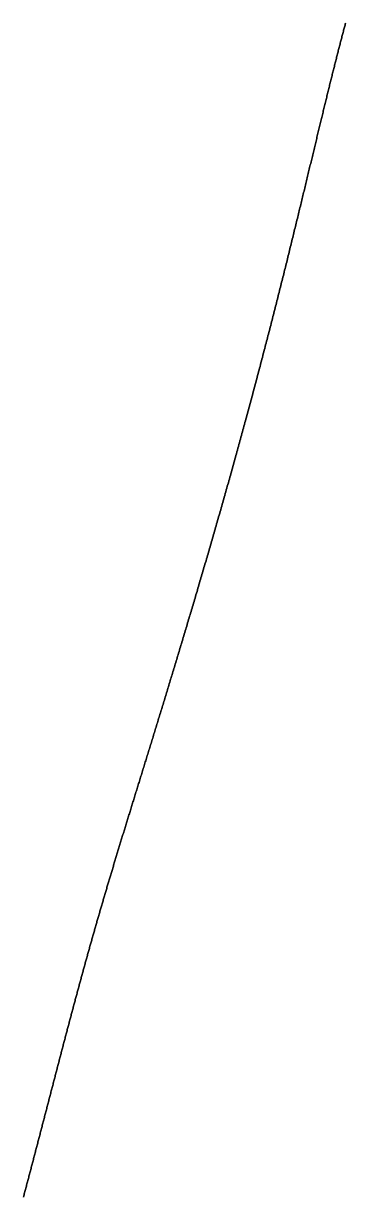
# Model space of a CAD drawing. Header units: inches. Extents: x 130170 to 284068, y 377793 to 804530.
# Drawn here: x 260272.4 to 260286.8, y 744243.4 to 744296 of the extents above; entities that cross this region are included whole.
import ezdxf

# ---------------------------------------------------------------- set-up
doc = ezdxf.new("R2010")
doc.units = ezdxf.units.IN
doc.header["$MEASUREMENT"] = 0
doc.layers.add('muni_il', color=7, linetype='Continuous')

msp = doc.modelspace()

# ---------------------------------------------------------------- linework, layer by layer
at = {"layer": 'muni_il'}
for points in [[(260272.38, 744243.419), (260272.393, 744243.468), (260272.406, 744243.517), (260272.419, 744243.566), (260272.432, 744243.615), (260272.445, 744243.664), (260272.459, 744243.714), (260272.472, 744243.763), (260272.485, 744243.812), (260272.498, 744243.861), (260272.511, 744243.911), (260272.524, 744243.96), (260272.537, 744244.009), (260272.55, 744244.058), (260272.563, 744244.108), (260272.576, 744244.157), (260272.589, 744244.206), (260272.603, 744244.256), (260272.616, 744244.305), (260272.629, 744244.355), (260272.642, 744244.404), (260272.655, 744244.453), (260272.668, 744244.503), (260272.681, 744244.552), (260272.694, 744244.602), (260272.707, 744244.651), (260272.72, 744244.701), (260272.733, 744244.75), (260272.746, 744244.8), (260272.759, 744244.849), (260272.772, 744244.899), (260272.786, 744244.948), (260272.799, 744244.998), (260272.812, 744245.047), (260272.825, 744245.097), (260272.838, 744245.147), (260272.851, 744245.196), (260272.864, 744245.246), (260272.877, 744245.296), (260272.89, 744245.345), (260272.903, 744245.395), (260272.916, 744245.445), (260272.929, 744245.494), (260272.942, 744245.544), (260272.955, 744245.593), (260272.968, 744245.643), (260272.981, 744245.693), (260272.994, 744245.743), (260273.007, 744245.792), (260273.02, 744245.842), (260273.033, 744245.891), (260273.046, 744245.941), (260273.059, 744245.991), (260273.072, 744246.041), (260273.085, 744246.09), (260273.098, 744246.14), (260273.111, 744246.19), (260273.124, 744246.24), (260273.137, 744246.289), (260273.15, 744246.339), (260273.163, 744246.389), (260273.176, 744246.438), (260273.189, 744246.488), (260273.202, 744246.538), (260273.215, 744246.588), (260273.228, 744246.637), (260273.241, 744246.687), (260273.254, 744246.737), (260273.267, 744246.786), (260273.28, 744246.836), (260273.293, 744246.886), (260273.306, 744246.936), (260273.319, 744246.985), (260273.332, 744247.035), (260273.345, 744247.085), (260273.358, 744247.134), (260273.371, 744247.184), (260273.384, 744247.234), (260273.397, 744247.283), (260273.41, 744247.333), (260273.423, 744247.383), (260273.436, 744247.432), (260273.449, 744247.482), (260273.462, 744247.532), (260273.475, 744247.581), (260273.487, 744247.631), (260273.5, 744247.681), (260273.513, 744247.73), (260273.526, 744247.78), (260273.539, 744247.829), (260273.552, 744247.879), (260273.565, 744247.929), (260273.578, 744247.978), (260273.591, 744248.028), (260273.604, 744248.077), (260273.617, 744248.127), (260273.63, 744248.176), (260273.643, 744248.226), (260273.655, 744248.275), (260273.668, 744248.325), (260273.681, 744248.374), (260273.694, 744248.424), (260273.707, 744248.473), (260273.72, 744248.523), (260273.733, 744248.572), (260273.746, 744248.622), (260273.759, 744248.671), (260273.771, 744248.72), (260273.784, 744248.77), (260273.797, 744248.819), (260273.81, 744248.868), (260273.823, 744248.918), (260273.836, 744248.967), (260273.849, 744249.016), (260273.862, 744249.066), (260273.874, 744249.115), (260273.887, 744249.164), (260273.9, 744249.213), (260273.913, 744249.262), (260273.926, 744249.312), (260273.939, 744249.361), (260273.952, 744249.41), (260273.964, 744249.459), (260273.977, 744249.508), (260273.99, 744249.557), (260274.003, 744249.606), (260274.016, 744249.655), (260274.029, 744249.704), (260274.042, 744249.753), (260274.054, 744249.802), (260274.067, 744249.851), (260274.08, 744249.9), (260274.093, 744249.949), (260274.106, 744249.998), (260274.119, 744250.047), (260274.131, 744250.096), (260274.144, 744250.145), (260274.157, 744250.193), (260274.17, 744250.242), (260274.183, 744250.291), (260274.196, 744250.34), (260274.208, 744250.388), (260274.221, 744250.437), (260274.234, 744250.486), (260274.247, 744250.534), (260274.259, 744250.583), (260274.272, 744250.631), (260274.285, 744250.68), (260274.298, 744250.728), (260274.311, 744250.777), (260274.324, 744250.825), (260274.336, 744250.874), (260274.349, 744250.922), (260274.362, 744250.97), (260274.375, 744251.019), (260274.388, 744251.067), (260274.4, 744251.115), (260274.413, 744251.164), (260274.426, 744251.212), (260274.439, 744251.26), (260274.452, 744251.308), (260274.464, 744251.356), (260274.477, 744251.405), (260274.49, 744251.453), (260274.503, 744251.501), (260274.516, 744251.549), (260274.528, 744251.597), (260274.541, 744251.645), (260274.554, 744251.693), (260274.567, 744251.741), (260274.58, 744251.788), (260274.592, 744251.836), (260274.605, 744251.884), (260274.618, 744251.932), (260274.631, 744251.98), (260274.644, 744252.027), (260274.656, 744252.075), (260274.669, 744252.123), (260274.682, 744252.17), (260274.695, 744252.218), (260274.708, 744252.266), (260274.721, 744252.313), (260274.733, 744252.361), (260274.746, 744252.408), (260274.759, 744252.456), (260274.772, 744252.503), (260274.785, 744252.551), (260274.797, 744252.598), (260274.81, 744252.645), (260274.823, 744252.693), (260274.836, 744252.74), (260274.849, 744252.787), (260274.861, 744252.834), (260274.874, 744252.881), (260274.887, 744252.929), (260274.9, 744252.976), (260274.913, 744253.023), (260274.926, 744253.07), (260274.939, 744253.117), (260274.951, 744253.164), (260274.964, 744253.211), (260274.977, 744253.258), (260274.99, 744253.305), (260275.003, 744253.352), (260275.016, 744253.399), (260275.029, 744253.446), (260275.041, 744253.493), (260275.054, 744253.539), (260275.067, 744253.586), (260275.08, 744253.633), (260275.093, 744253.68), (260275.106, 744253.727), (260275.119, 744253.773), (260275.132, 744253.82), (260275.145, 744253.866), (260275.157, 744253.913), (260275.17, 744253.96), (260275.183, 744254.006), (260275.196, 744254.053), (260275.209, 744254.1), (260275.222, 744254.146), (260275.235, 744254.193), (260275.248, 744254.239), (260275.261, 744254.286), (260275.274, 744254.332), (260275.287, 744254.378), (260275.3, 744254.425), (260275.313, 744254.471), (260275.326, 744254.518), (260275.339, 744254.564), (260275.352, 744254.61), (260275.365, 744254.657), (260275.378, 744254.703), (260275.391, 744254.749), (260275.404, 744254.796), (260275.417, 744254.842), (260275.43, 744254.888), (260275.444, 744254.934), (260275.457, 744254.981), (260275.47, 744255.027), (260275.483, 744255.073), (260275.496, 744255.119), (260275.509, 744255.166), (260275.522, 744255.212), (260275.535, 744255.258), (260275.549, 744255.304), (260275.562, 744255.351), (260275.575, 744255.397), (260275.588, 744255.443), (260275.601, 744255.489), (260275.615, 744255.535), (260275.628, 744255.582), (260275.641, 744255.628), (260275.654, 744255.674), (260275.668, 744255.72), (260275.681, 744255.766), (260275.695, 744255.813), (260275.708, 744255.859), (260275.721, 744255.905), (260275.735, 744255.951), (260275.748, 744255.998), (260275.761, 744256.044), (260275.775, 744256.09), (260275.788, 744256.136), (260275.802, 744256.183), (260275.815, 744256.229), (260275.829, 744256.275), (260275.842, 744256.322), (260275.856, 744256.368), (260275.869, 744256.414), (260275.883, 744256.461), (260275.896, 744256.507), (260275.91, 744256.554), (260275.924, 744256.6), (260275.937, 744256.647), (260275.951, 744256.693), (260275.965, 744256.74), (260275.978, 744256.786), (260275.992, 744256.833), (260276.006, 744256.879), (260276.02, 744256.926), (260276.033, 744256.973), (260276.047, 744257.019), (260276.061, 744257.066), (260276.075, 744257.113), (260276.089, 744257.16), (260276.103, 744257.207), (260276.116, 744257.253), (260276.13, 744257.3), (260276.144, 744257.347), (260276.158, 744257.394), (260276.172, 744257.442), (260276.186, 744257.489), (260276.2, 744257.536), (260276.214, 744257.583), (260276.229, 744257.63), (260276.243, 744257.677), (260276.257, 744257.725), (260276.271, 744257.772), (260276.285, 744257.82), (260276.3, 744257.867), (260276.314, 744257.915), (260276.328, 744257.962), (260276.343, 744258.01), (260276.357, 744258.058), (260276.371, 744258.105), (260276.386, 744258.153), (260276.4, 744258.201), (260276.415, 744258.249), (260276.429, 744258.297), (260276.444, 744258.345), (260276.458, 744258.393), (260276.473, 744258.442), (260276.487, 744258.49), (260276.502, 744258.538), (260276.517, 744258.587), (260276.531, 744258.635), (260276.546, 744258.684), (260276.561, 744258.733), (260276.576, 744258.781), (260276.591, 744258.83), (260276.605, 744258.879), (260276.62, 744258.928), (260276.635, 744258.977), (260276.65, 744259.026), (260276.665, 744259.076), (260276.68, 744259.125), (260276.696, 744259.174), (260276.711, 744259.224), (260276.726, 744259.273), (260276.741, 744259.323), (260276.756, 744259.373), (260276.771, 744259.423), (260276.787, 744259.473), (260276.802, 744259.523), (260276.817, 744259.573), (260276.833, 744259.623), (260276.848, 744259.674), (260276.864, 744259.724), (260276.879, 744259.775), (260276.895, 744259.825), (260276.91, 744259.876), (260276.926, 744259.927), (260276.942, 744259.978), (260276.957, 744260.029), (260276.973, 744260.08), (260276.989, 744260.132), (260277.005, 744260.183), (260277.021, 744260.234), (260277.037, 744260.286), (260277.052, 744260.338), (260277.068, 744260.39), (260277.084, 744260.442), (260277.1, 744260.494), (260277.117, 744260.546), (260277.133, 744260.598), (260277.149, 744260.651), (260277.165, 744260.703), (260277.181, 744260.756), (260277.198, 744260.809), (260277.214, 744260.862), (260277.231, 744260.915), (260277.247, 744260.968), (260277.263, 744261.022), (260277.28, 744261.075), (260277.296, 744261.129), (260277.313, 744261.182), (260277.33, 744261.236), (260277.346, 744261.29), (260277.363, 744261.344), (260277.38, 744261.399), (260277.397, 744261.453), (260277.414, 744261.507), (260277.43, 744261.562), (260277.447, 744261.617), (260277.464, 744261.672), (260277.481, 744261.727), (260277.499, 744261.782), (260277.516, 744261.837), (260277.533, 744261.893), (260277.55, 744261.949), (260277.567, 744262.004), (260277.585, 744262.06), (260277.602, 744262.116), (260277.619, 744262.172), (260277.637, 744262.229), (260277.654, 744262.285), (260277.672, 744262.342), (260277.689, 744262.399), (260277.707, 744262.456), (260277.724, 744262.513), (260277.742, 744262.57), (260277.76, 744262.627), (260277.778, 744262.685), (260277.796, 744262.743), (260277.813, 744262.8), (260277.831, 744262.858), (260277.849, 744262.917), (260277.867, 744262.975), (260277.885, 744263.033), (260277.904, 744263.092), (260277.922, 744263.151), (260277.94, 744263.209), (260277.958, 744263.268), (260277.976, 744263.328), (260277.995, 744263.387), (260278.013, 744263.447), (260278.031, 744263.506), (260278.05, 744263.566), (260278.068, 744263.626), (260278.087, 744263.686), (260278.105, 744263.746), (260278.124, 744263.807), (260278.143, 744263.867), (260278.162, 744263.928), (260278.18, 744263.989), (260278.199, 744264.05), (260278.218, 744264.111), (260278.237, 744264.173), (260278.256, 744264.234), (260278.275, 744264.296), (260278.294, 744264.358), (260278.313, 744264.42), (260278.332, 744264.482), (260278.351, 744264.545), (260278.371, 744264.607), (260278.39, 744264.67), (260278.409, 744264.733), (260278.429, 744264.795), (260278.448, 744264.859), (260278.467, 744264.922), (260278.487, 744264.985), (260278.506, 744265.049), (260278.526, 744265.113), (260278.546, 744265.177), (260278.565, 744265.241), (260278.585, 744265.305), (260278.605, 744265.37), (260278.624, 744265.434), (260278.644, 744265.499), (260278.664, 744265.564), (260278.684, 744265.629), (260278.704, 744265.694), (260278.724, 744265.759), (260278.744, 744265.825), (260278.764, 744265.891), (260278.784, 744265.956), (260278.804, 744266.022), (260278.824, 744266.089), (260278.845, 744266.155), (260278.865, 744266.221), (260278.885, 744266.288), (260278.906, 744266.355), (260278.926, 744266.422), (260278.946, 744266.489), (260278.967, 744266.556), (260278.987, 744266.624), (260279.008, 744266.691), (260279.029, 744266.759), (260279.049, 744266.827), (260279.07, 744266.895), (260279.09, 744266.963), (260279.111, 744267.031), (260279.132, 744267.1), (260279.153, 744267.169), (260279.174, 744267.237), (260279.195, 744267.306), (260279.215, 744267.375), (260279.236, 744267.445), (260279.257, 744267.514), (260279.279, 744267.584), (260279.3, 744267.653), (260279.321, 744267.723), (260279.342, 744267.793), (260279.363, 744267.864), (260279.384, 744267.934), (260279.405, 744268.004), (260279.427, 744268.075), (260279.448, 744268.146), (260279.469, 744268.217), (260279.491, 744268.288), (260279.512, 744268.359), (260279.534, 744268.43), (260279.555, 744268.502), (260279.577, 744268.573), (260279.598, 744268.645), (260279.62, 744268.717), (260279.641, 744268.789), (260279.663, 744268.861), (260279.685, 744268.934), (260279.706, 744269.006), (260279.728, 744269.079), (260279.75, 744269.151), (260279.772, 744269.225), (260279.793, 744269.297), (260279.815, 744269.371), (260279.837, 744269.444), (260279.859, 744269.518), (260279.881, 744269.591), (260279.903, 744269.665), (260279.925, 744269.739), (260279.947, 744269.813), (260279.969, 744269.887), (260279.991, 744269.961), (260280.013, 744270.035), (260280.035, 744270.11), (260280.057, 744270.185), (260280.08, 744270.259), (260280.102, 744270.334), (260280.124, 744270.409), (260280.146, 744270.485), (260280.169, 744270.56), (260280.191, 744270.635), (260280.213, 744270.711), (260280.235, 744270.786), (260280.258, 744270.862), (260280.28, 744270.938), (260280.302, 744271.014), (260280.325, 744271.09), (260280.347, 744271.167), (260280.37, 744271.243), (260280.392, 744271.319), (260280.415, 744271.396), (260280.437, 744271.473), (260280.46, 744271.55), (260280.482, 744271.627), (260280.505, 744271.704), (260280.527, 744271.781), (260280.55, 744271.858), (260280.573, 744271.935), (260280.595, 744272.013), (260280.618, 744272.091), (260280.64, 744272.168), (260280.663, 744272.246), (260280.686, 744272.324), (260280.708, 744272.402), (260280.731, 744272.48), (260280.754, 744272.558), (260280.776, 744272.637), (260280.799, 744272.715), (260280.822, 744272.794), (260280.845, 744272.872), (260280.867, 744272.951), (260280.89, 744273.03), (260280.913, 744273.109), (260280.936, 744273.188), (260280.958, 744273.267), (260280.981, 744273.346), (260281.004, 744273.425), (260281.027, 744273.504), (260281.05, 744273.584), (260281.073, 744273.663), (260281.095, 744273.743), (260281.118, 744273.823), (260281.141, 744273.902), (260281.164, 744273.982), (260281.187, 744274.062), (260281.21, 744274.142), (260281.232, 744274.222), (260281.255, 744274.302), (260281.278, 744274.382), (260281.301, 744274.463), (260281.324, 744274.543), (260281.347, 744274.623), (260281.37, 744274.704), (260281.392, 744274.784), (260281.415, 744274.865), (260281.438, 744274.946), (260281.461, 744275.026), (260281.484, 744275.107), (260281.507, 744275.188), (260281.529, 744275.269), (260281.552, 744275.35), (260281.575, 744275.431), (260281.598, 744275.512), (260281.621, 744275.593), (260281.643, 744275.674), (260281.666, 744275.755), (260281.689, 744275.836), (260281.712, 744275.918), (260281.734, 744275.999), (260281.757, 744276.08), (260281.78, 744276.162), (260281.803, 744276.243), (260281.825, 744276.325), (260281.848, 744276.406), (260281.871, 744276.488), (260281.893, 744276.569), (260281.916, 744276.651), (260281.939, 744276.732), (260281.961, 744276.814), (260281.984, 744276.896), (260282.006, 744276.977), (260282.029, 744277.059), (260282.051, 744277.141), (260282.074, 744277.222), (260282.096, 744277.304), (260282.119, 744277.386), (260282.141, 744277.468), (260282.164, 744277.549), (260282.186, 744277.631), (260282.209, 744277.713), (260282.231, 744277.795), (260282.254, 744277.877), (260282.276, 744277.958), (260282.298, 744278.04), (260282.32, 744278.122), (260282.343, 744278.204), (260282.365, 744278.285), (260282.387, 744278.367), (260282.409, 744278.449), (260282.432, 744278.531), (260282.454, 744278.612), (260282.476, 744278.694), (260282.498, 744278.776), (260282.52, 744278.857), (260282.542, 744278.939), (260282.564, 744279.021), (260282.586, 744279.102), (260282.608, 744279.184), (260282.63, 744279.265), (260282.652, 744279.347), (260282.674, 744279.428), (260282.695, 744279.51), (260282.717, 744279.591), (260282.739, 744279.673), (260282.761, 744279.754), (260282.782, 744279.835), (260282.804, 744279.917), (260282.826, 744279.998), (260282.847, 744280.079), (260282.869, 744280.16), (260282.89, 744280.241), (260282.912, 744280.322), (260282.933, 744280.403), (260282.954, 744280.484), (260282.976, 744280.565), (260282.997, 744280.645), (260283.018, 744280.726), (260283.04, 744280.807), (260283.061, 744280.887), (260283.082, 744280.968), (260283.103, 744281.048), (260283.124, 744281.129), (260283.145, 744281.209), (260283.166, 744281.289), (260283.187, 744281.369), (260283.208, 744281.45), (260283.229, 744281.53), (260283.25, 744281.609), (260283.27, 744281.689), (260283.291, 744281.769), (260283.312, 744281.849), (260283.332, 744281.928), (260283.353, 744282.008), (260283.374, 744282.087), (260283.394, 744282.166), (260283.415, 744282.246), (260283.435, 744282.325), (260283.455, 744282.404), (260283.476, 744282.483), (260283.496, 744282.562), (260283.516, 744282.64), (260283.536, 744282.719), (260283.556, 744282.797), (260283.577, 744282.876), (260283.597, 744282.954), (260283.617, 744283.032), (260283.637, 744283.11), (260283.656, 744283.188), (260283.676, 744283.266), (260283.696, 744283.344), (260283.716, 744283.422), (260283.736, 744283.499), (260283.755, 744283.576), (260283.775, 744283.654), (260283.794, 744283.731), (260283.814, 744283.808), (260283.833, 744283.885), (260283.853, 744283.962), (260283.872, 744284.038), (260283.891, 744284.115), (260283.911, 744284.191), (260283.93, 744284.267), (260283.949, 744284.343), (260283.968, 744284.42), (260283.987, 744284.495), (260284.006, 744284.571), (260284.025, 744284.647), (260284.044, 744284.722), (260284.063, 744284.797), (260284.081, 744284.873), (260284.1, 744284.948), (260284.119, 744285.023), (260284.137, 744285.097), (260284.156, 744285.172), (260284.174, 744285.246), (260284.193, 744285.321), (260284.211, 744285.395), (260284.23, 744285.469), (260284.248, 744285.543), (260284.266, 744285.616), (260284.285, 744285.69), (260284.303, 744285.763), (260284.321, 744285.837), (260284.339, 744285.91), (260284.357, 744285.983), (260284.375, 744286.055), (260284.393, 744286.128), (260284.41, 744286.201), (260284.428, 744286.273), (260284.446, 744286.345), (260284.464, 744286.417), (260284.481, 744286.489), (260284.499, 744286.561), (260284.516, 744286.632), (260284.534, 744286.703), (260284.551, 744286.775), (260284.569, 744286.846), (260284.586, 744286.917), (260284.603, 744286.987), (260284.621, 744287.058), (260284.638, 744287.128), (260284.655, 744287.198), (260284.672, 744287.268), (260284.689, 744287.338), (260284.706, 744287.408), (260284.723, 744287.478), (260284.74, 744287.547), (260284.757, 744287.616), (260284.773, 744287.685), (260284.79, 744287.754), (260284.807, 744287.823), (260284.823, 744287.891), (260284.84, 744287.96), (260284.856, 744288.028), (260284.873, 744288.096), (260284.889, 744288.164), (260284.906, 744288.231), (260284.922, 744288.299), (260284.938, 744288.366), (260284.954, 744288.434), (260284.971, 744288.501), (260284.987, 744288.567), (260285.003, 744288.634), (260285.019, 744288.7), (260285.035, 744288.767), (260285.051, 744288.833), (260285.067, 744288.899), (260285.083, 744288.965), (260285.099, 744289.03), (260285.114, 744289.096), (260285.13, 744289.161), (260285.146, 744289.226), (260285.161, 744289.291), (260285.177, 744289.356), (260285.193, 744289.42), (260285.208, 744289.485), (260285.224, 744289.549), (260285.239, 744289.613), (260285.254, 744289.677), (260285.27, 744289.74), (260285.285, 744289.804), (260285.3, 744289.867), (260285.316, 744289.93), (260285.331, 744289.993), (260285.346, 744290.056), (260285.361, 744290.119), (260285.376, 744290.181), (260285.391, 744290.244), (260285.406, 744290.306), (260285.421, 744290.368), (260285.436, 744290.43), (260285.451, 744290.491), (260285.465, 744290.553), (260285.48, 744290.614), (260285.495, 744290.675), (260285.509, 744290.736), (260285.524, 744290.797), (260285.539, 744290.857), (260285.553, 744290.918), (260285.568, 744290.978), (260285.582, 744291.038), (260285.597, 744291.098), (260285.611, 744291.157), (260285.626, 744291.217), (260285.64, 744291.276), (260285.654, 744291.336), (260285.669, 744291.395), (260285.683, 744291.454), (260285.697, 744291.512), (260285.711, 744291.571), (260285.725, 744291.629), (260285.74, 744291.687), (260285.754, 744291.745), (260285.768, 744291.803), (260285.782, 744291.861), (260285.796, 744291.918), (260285.81, 744291.976), (260285.824, 744292.033), (260285.837, 744292.09), (260285.851, 744292.147), (260285.865, 744292.203), (260285.879, 744292.26), (260285.893, 744292.316), (260285.906, 744292.373), (260285.92, 744292.429), (260285.934, 744292.485), (260285.947, 744292.54), (260285.961, 744292.596), (260285.974, 744292.651), (260285.988, 744292.707), (260286.002, 744292.762), (260286.015, 744292.817), (260286.028, 744292.871), (260286.042, 744292.926), (260286.055, 744292.98), (260286.069, 744293.035), (260286.082, 744293.089), (260286.096, 744293.143), (260286.109, 744293.197), (260286.122, 744293.25), (260286.135, 744293.304), (260286.149, 744293.357), (260286.162, 744293.41), (260286.175, 744293.463), (260286.188, 744293.516), (260286.201, 744293.569), (260286.214, 744293.622), (260286.228, 744293.674), (260286.241, 744293.726), (260286.254, 744293.778), (260286.267, 744293.83), (260286.28, 744293.882), (260286.293, 744293.934), (260286.306, 744293.986), (260286.319, 744294.037), (260286.332, 744294.088), (260286.344, 744294.139), (260286.357, 744294.19), (260286.37, 744294.241), (260286.383, 744294.292), (260286.396, 744294.342), (260286.409, 744294.393), (260286.422, 744294.443), (260286.434, 744294.493), (260286.447, 744294.543), (260286.46, 744294.593), (260286.473, 744294.643), (260286.485, 744294.693), (260286.498, 744294.742), (260286.511, 744294.791), (260286.523, 744294.841), (260286.536, 744294.89), (260286.549, 744294.939), (260286.561, 744294.987), (260286.574, 744295.036), (260286.586, 744295.085), (260286.599, 744295.133), (260286.612, 744295.181), (260286.624, 744295.23), (260286.637, 744295.278), (260286.649, 744295.326), (260286.662, 744295.373), (260286.674, 744295.421), (260286.687, 744295.469), (260286.699, 744295.516), (260286.712, 744295.563), (260286.724, 744295.611), (260286.737, 744295.658), (260286.749, 744295.705), (260286.762, 744295.752), (260286.774, 744295.798), (260286.786, 744295.845), (260286.799, 744295.892), (260286.811, 744295.938), (260286.824, 744295.984), (260286.836, 744296.031)], [(260286.836, 744296.031), (260286.824, 744295.984), (260286.811, 744295.938), (260286.799, 744295.892), (260286.786, 744295.845), (260286.774, 744295.798), (260286.762, 744295.752), (260286.749, 744295.705), (260286.737, 744295.658), (260286.724, 744295.611), (260286.712, 744295.563), (260286.699, 744295.516), (260286.687, 744295.469), (260286.674, 744295.421), (260286.662, 744295.373), (260286.649, 744295.326), (260286.637, 744295.278), (260286.624, 744295.23), (260286.612, 744295.181), (260286.599, 744295.133), (260286.586, 744295.085), (260286.574, 744295.036), (260286.561, 744294.987), (260286.549, 744294.939), (260286.536, 744294.89), (260286.523, 744294.841), (260286.511, 744294.791), (260286.498, 744294.742), (260286.485, 744294.693), (260286.473, 744294.643), (260286.46, 744294.593), (260286.447, 744294.543), (260286.434, 744294.493), (260286.422, 744294.443), (260286.409, 744294.393), (260286.396, 744294.342), (260286.383, 744294.292), (260286.37, 744294.241), (260286.357, 744294.19), (260286.344, 744294.139), (260286.332, 744294.088), (260286.319, 744294.037), (260286.306, 744293.986), (260286.293, 744293.934), (260286.28, 744293.882), (260286.267, 744293.83), (260286.254, 744293.778), (260286.241, 744293.726), (260286.228, 744293.674), (260286.214, 744293.622), (260286.201, 744293.569), (260286.188, 744293.516), (260286.175, 744293.463), (260286.162, 744293.41), (260286.149, 744293.357), (260286.135, 744293.304), (260286.122, 744293.25), (260286.109, 744293.197), (260286.096, 744293.143), (260286.082, 744293.089), (260286.069, 744293.035), (260286.055, 744292.98), (260286.042, 744292.926), (260286.028, 744292.871), (260286.015, 744292.817), (260286.002, 744292.762), (260285.988, 744292.707), (260285.974, 744292.651), (260285.961, 744292.596), (260285.947, 744292.54), (260285.934, 744292.485), (260285.92, 744292.429), (260285.906, 744292.373), (260285.893, 744292.316), (260285.879, 744292.26), (260285.865, 744292.203), (260285.851, 744292.147), (260285.837, 744292.09), (260285.824, 744292.033), (260285.81, 744291.976), (260285.796, 744291.918), (260285.782, 744291.861), (260285.768, 744291.803), (260285.754, 744291.745), (260285.74, 744291.687), (260285.725, 744291.629), (260285.711, 744291.571), (260285.697, 744291.512), (260285.683, 744291.454), (260285.669, 744291.395), (260285.654, 744291.336), (260285.64, 744291.276), (260285.626, 744291.217), (260285.611, 744291.157), (260285.597, 744291.098), (260285.582, 744291.038), (260285.568, 744290.978), (260285.553, 744290.918), (260285.539, 744290.857), (260285.524, 744290.797), (260285.509, 744290.736), (260285.495, 744290.675), (260285.48, 744290.614), (260285.465, 744290.553), (260285.451, 744290.491), (260285.436, 744290.43), (260285.421, 744290.368), (260285.406, 744290.306), (260285.391, 744290.244), (260285.376, 744290.181), (260285.361, 744290.119), (260285.346, 744290.056), (260285.331, 744289.993), (260285.316, 744289.93), (260285.3, 744289.867), (260285.285, 744289.804), (260285.27, 744289.74), (260285.254, 744289.677), (260285.239, 744289.613), (260285.224, 744289.549), (260285.208, 744289.485), (260285.193, 744289.42), (260285.177, 744289.356), (260285.161, 744289.291), (260285.146, 744289.226), (260285.13, 744289.161), (260285.114, 744289.096), (260285.099, 744289.03), (260285.083, 744288.965), (260285.067, 744288.899), (260285.051, 744288.833), (260285.035, 744288.767), (260285.019, 744288.7), (260285.003, 744288.634), (260284.987, 744288.567), (260284.971, 744288.501), (260284.954, 744288.434), (260284.938, 744288.366), (260284.922, 744288.299), (260284.906, 744288.231), (260284.889, 744288.164), (260284.873, 744288.096), (260284.856, 744288.028), (260284.84, 744287.96), (260284.823, 744287.891), (260284.807, 744287.823), (260284.79, 744287.754), (260284.773, 744287.685), (260284.757, 744287.616), (260284.74, 744287.547), (260284.723, 744287.478), (260284.706, 744287.408), (260284.689, 744287.338), (260284.672, 744287.268), (260284.655, 744287.198), (260284.638, 744287.128), (260284.621, 744287.058), (260284.603, 744286.987), (260284.586, 744286.917), (260284.569, 744286.846), (260284.551, 744286.775), (260284.534, 744286.703), (260284.516, 744286.632), (260284.499, 744286.561), (260284.481, 744286.489), (260284.464, 744286.417), (260284.446, 744286.345), (260284.428, 744286.273), (260284.41, 744286.201), (260284.393, 744286.128), (260284.375, 744286.055), (260284.357, 744285.983), (260284.339, 744285.91), (260284.321, 744285.837), (260284.303, 744285.763), (260284.285, 744285.69), (260284.266, 744285.616), (260284.248, 744285.543), (260284.23, 744285.469), (260284.211, 744285.395), (260284.193, 744285.321), (260284.174, 744285.246), (260284.156, 744285.172), (260284.137, 744285.097), (260284.119, 744285.023), (260284.1, 744284.948), (260284.081, 744284.873), (260284.063, 744284.797), (260284.044, 744284.722), (260284.025, 744284.647), (260284.006, 744284.571), (260283.987, 744284.495), (260283.968, 744284.42), (260283.949, 744284.343), (260283.93, 744284.267), (260283.911, 744284.191), (260283.891, 744284.115), (260283.872, 744284.038), (260283.853, 744283.962), (260283.833, 744283.885), (260283.814, 744283.808), (260283.794, 744283.731), (260283.775, 744283.654), (260283.755, 744283.576), (260283.736, 744283.499), (260283.716, 744283.422), (260283.696, 744283.344), (260283.676, 744283.266), (260283.656, 744283.188), (260283.637, 744283.11), (260283.617, 744283.032), (260283.597, 744282.954), (260283.577, 744282.876), (260283.556, 744282.797), (260283.536, 744282.719), (260283.516, 744282.64), (260283.496, 744282.562), (260283.476, 744282.483), (260283.455, 744282.404), (260283.435, 744282.325), (260283.415, 744282.246), (260283.394, 744282.166), (260283.374, 744282.087), (260283.353, 744282.008), (260283.332, 744281.928), (260283.312, 744281.849), (260283.291, 744281.769), (260283.27, 744281.689), (260283.25, 744281.609), (260283.229, 744281.53), (260283.208, 744281.45), (260283.187, 744281.369), (260283.166, 744281.289), (260283.145, 744281.209), (260283.124, 744281.129), (260283.103, 744281.048), (260283.082, 744280.968), (260283.061, 744280.887), (260283.04, 744280.807), (260283.018, 744280.726), (260282.997, 744280.645), (260282.976, 744280.565), (260282.954, 744280.484), (260282.933, 744280.403), (260282.912, 744280.322), (260282.89, 744280.241), (260282.869, 744280.16), (260282.847, 744280.079), (260282.826, 744279.998), (260282.804, 744279.917), (260282.782, 744279.835), (260282.761, 744279.754), (260282.739, 744279.673), (260282.717, 744279.591), (260282.695, 744279.51), (260282.674, 744279.428), (260282.652, 744279.347), (260282.63, 744279.265), (260282.608, 744279.184), (260282.586, 744279.102), (260282.564, 744279.021), (260282.542, 744278.939), (260282.52, 744278.857), (260282.498, 744278.776), (260282.476, 744278.694), (260282.454, 744278.612), (260282.432, 744278.531), (260282.409, 744278.449), (260282.387, 744278.367), (260282.365, 744278.285), (260282.343, 744278.204), (260282.32, 744278.122), (260282.298, 744278.04), (260282.276, 744277.958), (260282.254, 744277.877), (260282.231, 744277.795), (260282.209, 744277.713), (260282.186, 744277.631), (260282.164, 744277.549), (260282.141, 744277.468), (260282.119, 744277.386), (260282.096, 744277.304), (260282.074, 744277.222), (260282.051, 744277.141), (260282.029, 744277.059), (260282.006, 744276.977), (260281.984, 744276.896), (260281.961, 744276.814), (260281.939, 744276.732), (260281.916, 744276.651), (260281.893, 744276.569), (260281.871, 744276.488), (260281.848, 744276.406), (260281.825, 744276.325), (260281.803, 744276.243), (260281.78, 744276.162), (260281.757, 744276.08), (260281.734, 744275.999), (260281.712, 744275.918), (260281.689, 744275.836), (260281.666, 744275.755), (260281.643, 744275.674), (260281.621, 744275.593), (260281.598, 744275.512), (260281.575, 744275.431), (260281.552, 744275.35), (260281.529, 744275.269), (260281.507, 744275.188), (260281.484, 744275.107), (260281.461, 744275.026), (260281.438, 744274.946), (260281.415, 744274.865), (260281.392, 744274.784), (260281.37, 744274.704), (260281.347, 744274.623), (260281.324, 744274.543), (260281.301, 744274.463), (260281.278, 744274.382), (260281.255, 744274.302), (260281.232, 744274.222), (260281.21, 744274.142), (260281.187, 744274.062), (260281.164, 744273.982), (260281.141, 744273.902), (260281.118, 744273.823), (260281.095, 744273.743), (260281.073, 744273.663), (260281.05, 744273.584), (260281.027, 744273.504), (260281.004, 744273.425), (260280.981, 744273.346), (260280.958, 744273.267), (260280.936, 744273.188), (260280.913, 744273.109), (260280.89, 744273.03), (260280.867, 744272.951), (260280.845, 744272.872), (260280.822, 744272.794), (260280.799, 744272.715), (260280.776, 744272.637), (260280.754, 744272.558), (260280.731, 744272.48), (260280.708, 744272.402), (260280.686, 744272.324), (260280.663, 744272.246), (260280.64, 744272.168), (260280.618, 744272.091), (260280.595, 744272.013), (260280.573, 744271.935), (260280.55, 744271.858), (260280.527, 744271.781), (260280.505, 744271.704), (260280.482, 744271.627), (260280.46, 744271.55), (260280.437, 744271.473), (260280.415, 744271.396), (260280.392, 744271.319), (260280.37, 744271.243), (260280.347, 744271.167), (260280.325, 744271.09), (260280.302, 744271.014), (260280.28, 744270.938), (260280.258, 744270.862), (260280.235, 744270.786), (260280.213, 744270.711), (260280.191, 744270.635), (260280.169, 744270.56), (260280.146, 744270.485), (260280.124, 744270.409), (260280.102, 744270.334), (260280.08, 744270.259), (260280.057, 744270.185), (260280.035, 744270.11), (260280.013, 744270.035), (260279.991, 744269.961), (260279.969, 744269.887), (260279.947, 744269.813), (260279.925, 744269.739), (260279.903, 744269.665), (260279.881, 744269.591), (260279.859, 744269.518), (260279.837, 744269.444), (260279.815, 744269.371), (260279.793, 744269.297), (260279.772, 744269.225), (260279.75, 744269.151), (260279.728, 744269.079), (260279.706, 744269.006), (260279.685, 744268.934), (260279.663, 744268.861), (260279.641, 744268.789), (260279.62, 744268.717), (260279.598, 744268.645), (260279.577, 744268.573), (260279.555, 744268.502), (260279.534, 744268.43), (260279.512, 744268.359), (260279.491, 744268.288), (260279.469, 744268.217), (260279.448, 744268.146), (260279.427, 744268.075), (260279.405, 744268.004), (260279.384, 744267.934), (260279.363, 744267.864), (260279.342, 744267.793), (260279.321, 744267.723), (260279.3, 744267.653), (260279.279, 744267.584), (260279.257, 744267.514), (260279.236, 744267.445), (260279.215, 744267.375), (260279.195, 744267.306), (260279.174, 744267.237), (260279.153, 744267.169), (260279.132, 744267.1), (260279.111, 744267.031), (260279.09, 744266.963), (260279.07, 744266.895), (260279.049, 744266.827), (260279.029, 744266.759), (260279.008, 744266.691), (260278.987, 744266.624), (260278.967, 744266.556), (260278.946, 744266.489), (260278.926, 744266.422), (260278.906, 744266.355), (260278.885, 744266.288), (260278.865, 744266.221), (260278.845, 744266.155), (260278.824, 744266.089), (260278.804, 744266.022), (260278.784, 744265.956), (260278.764, 744265.891), (260278.744, 744265.825), (260278.724, 744265.759), (260278.704, 744265.694), (260278.684, 744265.629), (260278.664, 744265.564), (260278.644, 744265.499), (260278.624, 744265.434), (260278.605, 744265.37), (260278.585, 744265.305), (260278.565, 744265.241), (260278.546, 744265.177), (260278.526, 744265.113), (260278.506, 744265.049), (260278.487, 744264.985), (260278.467, 744264.922), (260278.448, 744264.859), (260278.429, 744264.795), (260278.409, 744264.733), (260278.39, 744264.67), (260278.371, 744264.607), (260278.351, 744264.545), (260278.332, 744264.482), (260278.313, 744264.42), (260278.294, 744264.358), (260278.275, 744264.296), (260278.256, 744264.234), (260278.237, 744264.173), (260278.218, 744264.111), (260278.199, 744264.05), (260278.18, 744263.989), (260278.162, 744263.928), (260278.143, 744263.867), (260278.124, 744263.807), (260278.105, 744263.746), (260278.087, 744263.686), (260278.068, 744263.626), (260278.05, 744263.566), (260278.031, 744263.506), (260278.013, 744263.447), (260277.995, 744263.387), (260277.976, 744263.328), (260277.958, 744263.268), (260277.94, 744263.209), (260277.922, 744263.151), (260277.904, 744263.092), (260277.885, 744263.033), (260277.867, 744262.975), (260277.849, 744262.917), (260277.831, 744262.858), (260277.813, 744262.8), (260277.796, 744262.743), (260277.778, 744262.685), (260277.76, 744262.627), (260277.742, 744262.57), (260277.724, 744262.513), (260277.707, 744262.456), (260277.689, 744262.399), (260277.672, 744262.342), (260277.654, 744262.285), (260277.637, 744262.229), (260277.619, 744262.172), (260277.602, 744262.116), (260277.585, 744262.06), (260277.567, 744262.004), (260277.55, 744261.949), (260277.533, 744261.893), (260277.516, 744261.837), (260277.499, 744261.782), (260277.481, 744261.727), (260277.464, 744261.672), (260277.447, 744261.617), (260277.43, 744261.562), (260277.414, 744261.507), (260277.397, 744261.453), (260277.38, 744261.399), (260277.363, 744261.344), (260277.346, 744261.29), (260277.33, 744261.236), (260277.313, 744261.182), (260277.296, 744261.129), (260277.28, 744261.075), (260277.263, 744261.022), (260277.247, 744260.968), (260277.231, 744260.915), (260277.214, 744260.862), (260277.198, 744260.809), (260277.181, 744260.756), (260277.165, 744260.703), (260277.149, 744260.651), (260277.133, 744260.598), (260277.117, 744260.546), (260277.1, 744260.494), (260277.084, 744260.442), (260277.068, 744260.39), (260277.052, 744260.338), (260277.037, 744260.286), (260277.021, 744260.234), (260277.005, 744260.183), (260276.989, 744260.132), (260276.973, 744260.08), (260276.957, 744260.029), (260276.942, 744259.978), (260276.926, 744259.927), (260276.91, 744259.876), (260276.895, 744259.825), (260276.879, 744259.775), (260276.864, 744259.724), (260276.848, 744259.674), (260276.833, 744259.623), (260276.817, 744259.573), (260276.802, 744259.523), (260276.787, 744259.473), (260276.771, 744259.423), (260276.756, 744259.373), (260276.741, 744259.323), (260276.726, 744259.273), (260276.711, 744259.224), (260276.696, 744259.174), (260276.68, 744259.125), (260276.665, 744259.076), (260276.65, 744259.026), (260276.635, 744258.977), (260276.62, 744258.928), (260276.605, 744258.879), (260276.591, 744258.83), (260276.576, 744258.781), (260276.561, 744258.733), (260276.546, 744258.684), (260276.531, 744258.635), (260276.517, 744258.587), (260276.502, 744258.538), (260276.487, 744258.49), (260276.473, 744258.442), (260276.458, 744258.393), (260276.444, 744258.345), (260276.429, 744258.297), (260276.415, 744258.249), (260276.4, 744258.201), (260276.386, 744258.153), (260276.371, 744258.105), (260276.357, 744258.058), (260276.343, 744258.01), (260276.328, 744257.962), (260276.314, 744257.915), (260276.3, 744257.867), (260276.285, 744257.82), (260276.271, 744257.772), (260276.257, 744257.725), (260276.243, 744257.677), (260276.229, 744257.63), (260276.214, 744257.583), (260276.2, 744257.536), (260276.186, 744257.489), (260276.172, 744257.442), (260276.158, 744257.394), (260276.144, 744257.347), (260276.13, 744257.3), (260276.116, 744257.253), (260276.103, 744257.207), (260276.089, 744257.16), (260276.075, 744257.113), (260276.061, 744257.066), (260276.047, 744257.019), (260276.033, 744256.973), (260276.02, 744256.926), (260276.006, 744256.879), (260275.992, 744256.833), (260275.978, 744256.786), (260275.965, 744256.74), (260275.951, 744256.693), (260275.937, 744256.647), (260275.924, 744256.6), (260275.91, 744256.554), (260275.896, 744256.507), (260275.883, 744256.461), (260275.869, 744256.414), (260275.856, 744256.368), (260275.842, 744256.322), (260275.829, 744256.275), (260275.815, 744256.229), (260275.802, 744256.183), (260275.788, 744256.136), (260275.775, 744256.09), (260275.761, 744256.044), (260275.748, 744255.998), (260275.735, 744255.951), (260275.721, 744255.905), (260275.708, 744255.859), (260275.695, 744255.813), (260275.681, 744255.766), (260275.668, 744255.72), (260275.654, 744255.674), (260275.641, 744255.628), (260275.628, 744255.582), (260275.615, 744255.535), (260275.601, 744255.489), (260275.588, 744255.443), (260275.575, 744255.397), (260275.562, 744255.351), (260275.549, 744255.304), (260275.535, 744255.258), (260275.522, 744255.212), (260275.509, 744255.166), (260275.496, 744255.119), (260275.483, 744255.073), (260275.47, 744255.027), (260275.457, 744254.981), (260275.444, 744254.934), (260275.43, 744254.888), (260275.417, 744254.842), (260275.404, 744254.796), (260275.391, 744254.749), (260275.378, 744254.703), (260275.365, 744254.657), (260275.352, 744254.61), (260275.339, 744254.564), (260275.326, 744254.518), (260275.313, 744254.471), (260275.3, 744254.425), (260275.287, 744254.378), (260275.274, 744254.332), (260275.261, 744254.286), (260275.248, 744254.239), (260275.235, 744254.193), (260275.222, 744254.146), (260275.209, 744254.1), (260275.196, 744254.053), (260275.183, 744254.006), (260275.17, 744253.96), (260275.157, 744253.913), (260275.145, 744253.866), (260275.132, 744253.82), (260275.119, 744253.773), (260275.106, 744253.727), (260275.093, 744253.68), (260275.08, 744253.633), (260275.067, 744253.586), (260275.054, 744253.539), (260275.041, 744253.493), (260275.029, 744253.446), (260275.016, 744253.399), (260275.003, 744253.352), (260274.99, 744253.305), (260274.977, 744253.258), (260274.964, 744253.211), (260274.951, 744253.164), (260274.939, 744253.117), (260274.926, 744253.07), (260274.913, 744253.023), (260274.9, 744252.976), (260274.887, 744252.929), (260274.874, 744252.881), (260274.861, 744252.834), (260274.849, 744252.787), (260274.836, 744252.74), (260274.823, 744252.693), (260274.81, 744252.645), (260274.797, 744252.598), (260274.785, 744252.551), (260274.772, 744252.503), (260274.759, 744252.456), (260274.746, 744252.408), (260274.733, 744252.361), (260274.721, 744252.313), (260274.708, 744252.266), (260274.695, 744252.218), (260274.682, 744252.17), (260274.669, 744252.123), (260274.656, 744252.075), (260274.644, 744252.027), (260274.631, 744251.98), (260274.618, 744251.932), (260274.605, 744251.884), (260274.592, 744251.836), (260274.58, 744251.788), (260274.567, 744251.741), (260274.554, 744251.693), (260274.541, 744251.645), (260274.528, 744251.597), (260274.516, 744251.549), (260274.503, 744251.501), (260274.49, 744251.453), (260274.477, 744251.405), (260274.464, 744251.356), (260274.452, 744251.308), (260274.439, 744251.26), (260274.426, 744251.212), (260274.413, 744251.164), (260274.4, 744251.115), (260274.388, 744251.067), (260274.375, 744251.019), (260274.362, 744250.97), (260274.349, 744250.922), (260274.336, 744250.874), (260274.324, 744250.825), (260274.311, 744250.777), (260274.298, 744250.728), (260274.285, 744250.68), (260274.272, 744250.631), (260274.259, 744250.583), (260274.247, 744250.534), (260274.234, 744250.486), (260274.221, 744250.437), (260274.208, 744250.388), (260274.196, 744250.34), (260274.183, 744250.291), (260274.17, 744250.242), (260274.157, 744250.193), (260274.144, 744250.145), (260274.131, 744250.096), (260274.119, 744250.047), (260274.106, 744249.998), (260274.093, 744249.949), (260274.08, 744249.9), (260274.067, 744249.851), (260274.054, 744249.802), (260274.042, 744249.753), (260274.029, 744249.704), (260274.016, 744249.655), (260274.003, 744249.606), (260273.99, 744249.557), (260273.977, 744249.508), (260273.964, 744249.459), (260273.952, 744249.41), (260273.939, 744249.361), (260273.926, 744249.312), (260273.913, 744249.262), (260273.9, 744249.213), (260273.887, 744249.164), (260273.874, 744249.115), (260273.862, 744249.066), (260273.849, 744249.016), (260273.836, 744248.967), (260273.823, 744248.918), (260273.81, 744248.868), (260273.797, 744248.819), (260273.784, 744248.77), (260273.771, 744248.72), (260273.759, 744248.671), (260273.746, 744248.622), (260273.733, 744248.572), (260273.72, 744248.523), (260273.707, 744248.473), (260273.694, 744248.424), (260273.681, 744248.374), (260273.668, 744248.325), (260273.655, 744248.275), (260273.643, 744248.226), (260273.63, 744248.176), (260273.617, 744248.127), (260273.604, 744248.077), (260273.591, 744248.028), (260273.578, 744247.978), (260273.565, 744247.929), (260273.552, 744247.879), (260273.539, 744247.829), (260273.526, 744247.78), (260273.513, 744247.73), (260273.5, 744247.681), (260273.487, 744247.631), (260273.475, 744247.581), (260273.462, 744247.532), (260273.449, 744247.482), (260273.436, 744247.432), (260273.423, 744247.383), (260273.41, 744247.333), (260273.397, 744247.283), (260273.384, 744247.234), (260273.371, 744247.184), (260273.358, 744247.134), (260273.345, 744247.085), (260273.332, 744247.035), (260273.319, 744246.985), (260273.306, 744246.936), (260273.293, 744246.886), (260273.28, 744246.836), (260273.267, 744246.786), (260273.254, 744246.737), (260273.241, 744246.687), (260273.228, 744246.637), (260273.215, 744246.588), (260273.202, 744246.538), (260273.189, 744246.488), (260273.176, 744246.438), (260273.163, 744246.389), (260273.15, 744246.339), (260273.137, 744246.289), (260273.124, 744246.24), (260273.111, 744246.19), (260273.098, 744246.14), (260273.085, 744246.09), (260273.072, 744246.041), (260273.059, 744245.991), (260273.046, 744245.941), (260273.033, 744245.891), (260273.02, 744245.842), (260273.007, 744245.792), (260272.994, 744245.743), (260272.981, 744245.693), (260272.968, 744245.643), (260272.955, 744245.593), (260272.942, 744245.544), (260272.929, 744245.494), (260272.916, 744245.445), (260272.903, 744245.395), (260272.89, 744245.345), (260272.877, 744245.296), (260272.864, 744245.246), (260272.851, 744245.196), (260272.838, 744245.147), (260272.825, 744245.097), (260272.812, 744245.047), (260272.799, 744244.998), (260272.786, 744244.948), (260272.772, 744244.899), (260272.759, 744244.849), (260272.746, 744244.8), (260272.733, 744244.75), (260272.72, 744244.701), (260272.707, 744244.651), (260272.694, 744244.602), (260272.681, 744244.552), (260272.668, 744244.503), (260272.655, 744244.453), (260272.642, 744244.404), (260272.629, 744244.355), (260272.616, 744244.305), (260272.603, 744244.256), (260272.589, 744244.206), (260272.576, 744244.157), (260272.563, 744244.108), (260272.55, 744244.058), (260272.537, 744244.009), (260272.524, 744243.96), (260272.511, 744243.911), (260272.498, 744243.861), (260272.485, 744243.812), (260272.472, 744243.763), (260272.459, 744243.714), (260272.445, 744243.664), (260272.432, 744243.615), (260272.419, 744243.566), (260272.406, 744243.517), (260272.393, 744243.468), (260272.38, 744243.419)]]:
    msp.add_lwpolyline(points, dxfattribs=at)

doc.saveas('drawing.dxf')
